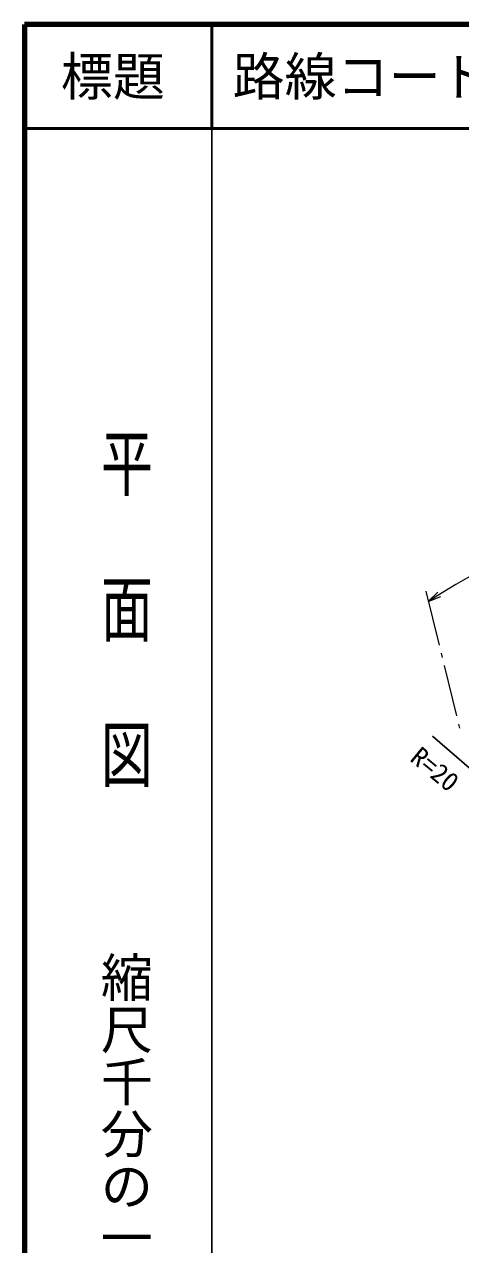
# Model space of a CAD drawing. Units: millimetres, scale not verified. Extents: x 40000 to 680000, y 20000 to 380000.
# Drawn here: x 40000 to 81910, y 262846 to 380000 of the extents above; entities that cross this region are included whole.
import ezdxf
from ezdxf.enums import TextEntityAlignment as Align

# ---------------------------------------------------------------- set-up
doc = ezdxf.new("R2010")
doc.units = ezdxf.units.MM
doc.header["$LTSCALE"] = 1000
for name, color, linetype, lineweight in [('M-BMK-HTXT', 7, 'Continuous', 13), ('M-BMK-SRVR', 3, 'Continuous', 25), ('M-STR-HTXT', 7, 'Continuous', 13), ('M-TTL', 2, 'Continuous', 140), ('M-TTL-BAND', 7, 'Continuous', 25), ('M-TTL-LINE', 7, 'Continuous', 50)]:
    doc.layers.add(name, color=color, linetype=linetype, lineweight=lineweight)
doc.layers.add('M-TTL-TXT', color=7, linetype='Continuous')
doc.styles.add('@ＭＳ ゴシック', font='')
doc.styles.add('ＭＳ ゴシック', font='')
doc.styles.get('@ＭＳ ゴシック').set_extended_font_data('@MS Gothic')
doc.styles.get('ＭＳ ゴシック').set_extended_font_data('MS Gothic')

msp = doc.modelspace()

# ---------------------------------------------------------------- linework, layer by layer
at = {"layer": 'M-BMK-HTXT'}
for p, q in [((78559, 325598), (79846, 320394)), ((80038, 319617), (80134, 319229)), ((80326, 318453), (81526, 313599)), ((81718, 312822), (81814, 312434))]:
    msp.add_line(p, q, dxfattribs=at)
at = {"layer": 'M-BMK-SRVR'}
msp.add_line((79219, 311667), (95206, 297834), dxfattribs=at)
at = {"layer": 'M-STR-HTXT'}
for q in [(79726, 325479), (79995, 325058)]:
    msp.add_line((78807, 324596), q, dxfattribs=at)
msp.add_lwpolyline([(82809, 327004), (81460, 326225), (80126, 325422), (78807, 324596)], dxfattribs=at)
at = {"layer": 'M-TTL'}
for p, q in [((40000, 380000), (40000, 20000)), ((680000, 380000), (40000, 380000))]:
    msp.add_line(p, q, dxfattribs=at)
at = {"layer": 'M-TTL-BAND'}
msp.add_line((58000, 370000), (58000, 20000), dxfattribs=at)
at = {"layer": 'M-TTL-LINE'}
for p, q in [((58000, 380000), (58000, 370000)), ((40000, 370000), (680000, 370000))]:
    msp.add_line(p, q, dxfattribs=at)

# ---------------------------------------------------------------- texts
at = {"layer": 'M-BMK-SRVR', "style": 'ＭＳ ゴシック'}
msp.add_text('R=20', height=1833, rotation=320.608, dxfattribs=at).set_placement((77514, 310078), align=Align.MIDDLE_LEFT)
at = {"layer": 'M-TTL-BAND', "style": '@ＭＳ ゴシック', "width": 1.4}
msp.add_text('平  面  図', height=3666, rotation=270, dxfattribs=at).set_placement((49777, 306475), align=Align.MIDDLE_RIGHT)
at = {"layer": 'M-TTL-BAND', "style": '@ＭＳ ゴシック'}
msp.add_text('縮尺千分の一', height=3666, rotation=270, dxfattribs=at).set_placement((49777, 261030), align=Align.MIDDLE_RIGHT)
at = {"layer": 'M-TTL-TXT', "style": 'ＭＳ ゴシック'}
msp.add_text('標題', height=3666, dxfattribs=at).set_placement((48500, 375000), align=Align.MIDDLE_CENTER)
msp.add_text('路線コード', height=3666, dxfattribs=at).set_placement((60000, 375000), align=Align.MIDDLE_LEFT)

doc.saveas('drawing.dxf')
